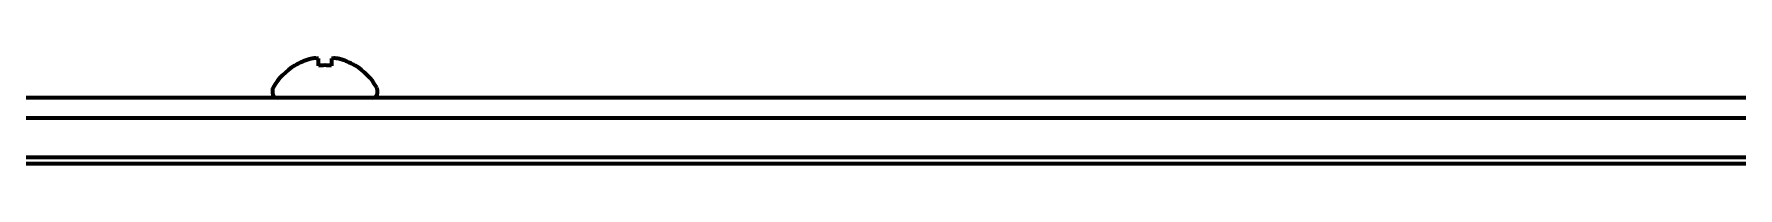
# Model space of a CAD drawing. Header units: inches. Extents: x -2898 to 7248, y 606 to 5598.
# Drawn here: x 3178.7 to 3308.5, y 4075.3 to 4083.4 of the extents above; entities that cross this region are included whole.
import ezdxf

# ---------------------------------------------------------------- set-up
doc = ezdxf.new("R2010")
doc.units = ezdxf.units.IN

msp = doc.modelspace()

# ---------------------------------------------------------------- linework, layer by layer
at = {"linetype": 'Continuous', "lineweight": 70}
for p, q in [((3198.55, 4082.79), (3198.55, 4082.82)), ((3203.15, 4082.82), (3203.15, 4082.79)), ((3196.85, 4080.94), (3196.85, 4080.74)), ((3204.85, 4080.74), (3204.85, 4080.94)), ((3367.24, 4080.34), (2804.86, 4080.34)), ((2643.05, 4078.84), (3529.05, 4078.84)), ((2643.05, 4075.84), (3529.05, 4075.84)), ((3360.55, 4075.34), (2811.55, 4075.34))]:
    msp.add_line(p, q, dxfattribs=at)
for centre, radius, start, end in [((3201.05, 4078.72), 4.8, 121.3727, 149.6988), ((3200.65, 4078.72), 4.8, 30.3012, 58.6273), ((3197.25, 4080.94), 0.4, 149.6988, 180), ((3197.25, 4080.74), 0.4, 180, 270), ((3204.45, 4080.74), 0.4, 270, 0), ((3204.45, 4080.94), 0.4, 0, 30.3012)]:
    msp.add_arc(centre, radius, start, end, dxfattribs=at)
for points in [[(3199.85, 4083.34), (3199.79, 4083.33), (3199.68, 4083.3), (3199.52, 4083.24), (3199.36, 4083.19), (3199.21, 4083.13), (3199.06, 4083.06), (3198.9, 4082.99), (3198.73, 4082.9), (3198.61, 4082.83), (3198.55, 4082.79)], [(3200.35, 4083.34), (3200.32, 4083.34), (3200.27, 4083.35), (3200.2, 4083.35), (3200.12, 4083.36), (3200.05, 4083.36), (3199.98, 4083.35), (3199.92, 4083.35), (3199.87, 4083.34), (3199.85, 4083.34)], [(3201.85, 4083.34), (3201.82, 4083.34), (3201.78, 4083.35), (3201.7, 4083.35), (3201.63, 4083.36), (3201.56, 4083.36), (3201.49, 4083.35), (3201.42, 4083.35), (3201.37, 4083.34), (3201.35, 4083.34)], [(3201.35, 4083.34), (3201.35, 4083.33), (3201.35, 4083.3), (3201.35, 4083.24), (3201.35, 4083.19), (3201.35, 4083.13), (3201.35, 4083.06), (3201.35, 4082.99), (3201.35, 4082.9), (3201.35, 4082.83), (3201.35, 4082.79)], [(3201.35, 4082.79), (3201.18, 4082.81), (3200.85, 4082.83), (3200.51, 4082.81), (3200.35, 4082.79)]]:
    msp.add_open_spline(points, degree=3, dxfattribs=at)
for points in [[(3200.35, 4082.79), (3200.35, 4082.91), (3200.35, 4083.02), (3200.35, 4083.16), (3200.35, 4083.2), (3200.35, 4083.28), (3200.35, 4083.31), (3200.35, 4083.34)], [(3203.15, 4082.79), (3202.94, 4082.91), (3202.73, 4083.02), (3202.41, 4083.16), (3202.3, 4083.2), (3202.08, 4083.28), (3201.96, 4083.31), (3201.85, 4083.34)]]:
    msp.add_open_spline(points, degree=3, knots=[0, 0, 0, 0, 0.5, 0.5, 0.75, 0.75, 1, 1, 1, 1], dxfattribs=at)

doc.saveas('drawing.dxf')
